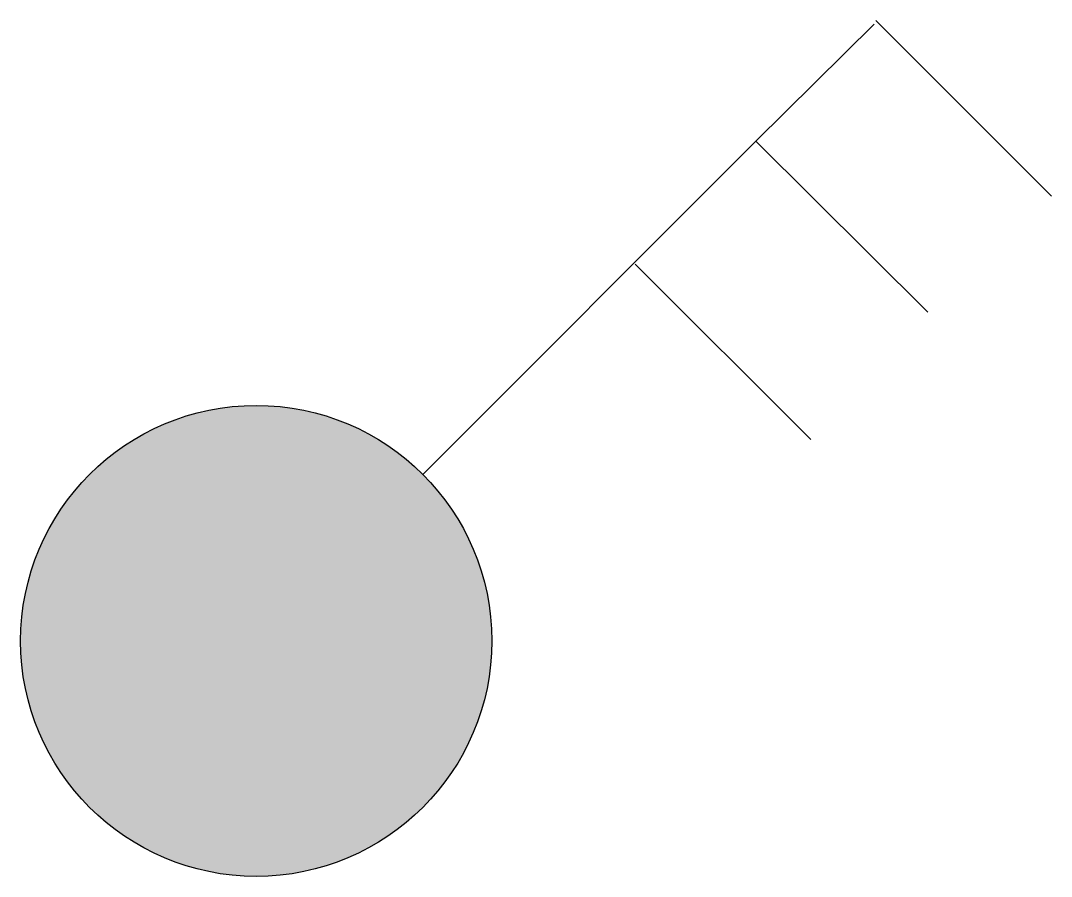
# Model space of a CAD drawing. Extents: x 168522 to 168740, y -16184 to -16003.
import ezdxf

# ---------------------------------------------------------------- set-up
doc = ezdxf.new("R2010")
doc.units = 0
doc.header["$LTSCALE"] = 20
doc.header["$MEASUREMENT"] = 0
doc.layers.get('0').update_dxf_attribs({"linetype": 'CONTINUOUS'})

# ---------------------------------------------------------------- blocks, each defined once
blk = doc.blocks.new('单相暗装开关')
blk.add_hatch(color=256).paths.add_polyline_path([(50, 0, 1), (-50, 0, 1)])
for p, q in [((35.36, 35.36), (106.07, 106.07)), ((106.07, 106.07), (142.54, 69.77))]:
    blk.add_line(p, q)
blk.add_circle((0, 0), 50)

msp = doc.modelspace()

# ---------------------------------------------------------------- linework, layer by layer
at = {"linetype": 'BYBLOCK', "ltscale": 2}
for p, q in [((168677.75, -16028.3), (168702.84, -16003.43)), ((168703.16, -16002.67), (168740.44, -16039.93)), ((168652.08, -16054.36), (168689.37, -16091.62))]:
    msp.add_line(p, q, dxfattribs=at)

# ---------------------------------------------------------------- block references
msp.add_blockref('单相暗装开关', (168571.68, -16134.37), dxfattribs=at)

doc.saveas('drawing.dxf')
